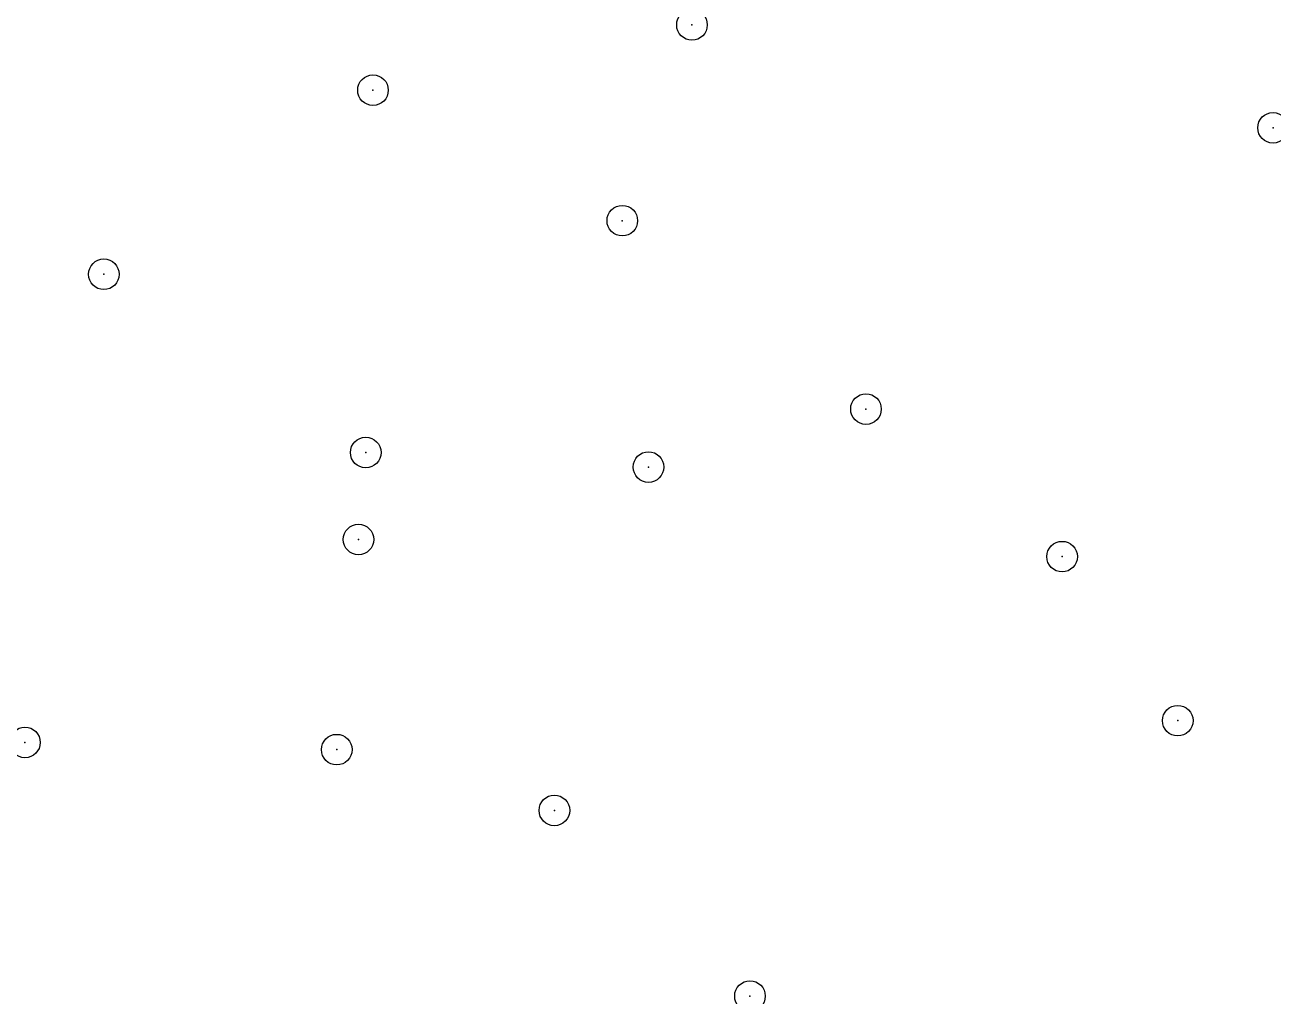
# Model space of a CAD drawing. Units: millimetres on the paper. Extents: x -44.1 to -11.5, y 1.5 to 26.9.
import ezdxf

# ---------------------------------------------------------------- set-up
doc = ezdxf.new("R2010")
doc.units = ezdxf.units.MM
doc.header["$PDMODE"] = 32
doc.header["$PDSIZE"] = 0.8
doc.layers.add('0-1_CAM_LINE', color=7, linetype='Continuous')

msp = doc.modelspace()

# ---------------------------------------------------------------- linework, layer by layer
at = {"layer": '0-1_CAM_LINE'}
for p in [(-26.672, 26.879), (-35.01, 25.173), (-11.484, 24.19), (-28.493, 21.761), (-42.044, 20.359), (-22.124, 16.835), (-35.2, 15.698), (-27.809, 15.319), (-35.389, 13.424), (-16.998, 12.976), (-13.976, 8.687), (-44.107, 8.118), (-35.958, 7.929), (-30.269, 6.341), (-25.156, 1.486)]:
    msp.add_point(p, dxfattribs=at)

doc.saveas('drawing.dxf')
